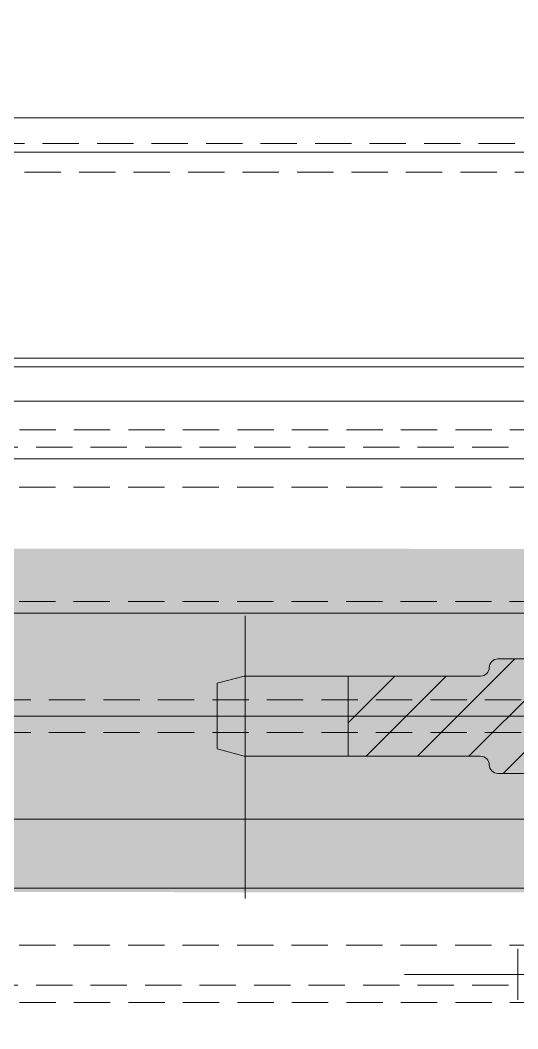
# Model space of a CAD drawing. Header units: inches. Extents: x 702888 to 852715, y 9845 to 271320.
# Drawn here: x 745782.4 to 745869.4, y 82938.3 to 83114.5 of the extents above; entities that cross this region are included whole.
import ezdxf

# ---------------------------------------------------------------- set-up
doc = ezdxf.new("R2010")
doc.units = ezdxf.units.IN
doc.header["$MEASUREMENT"] = 0
for name, pattern in [('CENTER2', [1.125, 0.75, -0.125, 0.125, -0.125]), ('GESTRICHELT2', [9.524999999999999, 6.349999999999999, -3.174999999999999]), ('HIDDEN', [9.524999999999995, 6.349999999999998, -3.174999999999998]), ('MITTE2', [725.805, 483.87, -80.645, 80.645, -80.645])]:
    doc.linetypes.add(name, pattern=pattern)
doc.layers.get('0').update_dxf_attribs({"lineweight": 5})
for name, color, linetype, lineweight in [('Beam 200', 6, 'Continuous', 0), ('chain con', 52, 'Continuous', 5), ('MITTE', 1, 'MITTE2', 0), ('Power track', 161, 'Continuous', 5), ('UNSICHTBAR', 1, 'GESTRICHELT2', 0)]:
    doc.layers.add(name, color=color, linetype=linetype, lineweight=lineweight)
doc.layers.add('DÜNN', color=1, linetype='Continuous')
doc.dimstyles.new('D1', dxfattribs={"dimscale": 66, "dimtxt": 2.5, "dimasz": 2.5, "dimexe": 1, "dimexo": 1, "dimgap": 1.25, "dimtad": 1, "dimdec": 0, "dimdsep": 46, "dimtxsty": 'Standard', "dimblk": 'OPEN30', "dimcen": 2.5, "dimclrd": 150, "dimclre": 150, "dimclrt": 140, "dimadec": 0, "dimazin": 0, "dimtfac": 1, "dimtdec": 0, "dimtmove": 0, "dimatfit": 3, "dimfxl": 1, "dimtfill": 1, "dimlwd": 13, "dimlwe": 13, "dimarcsym": 0})

# ---------------------------------------------------------------- blocks, each defined once
blk = doc.blocks.new('_Open30')
at = {"color": 0, "linetype": 'ByBlock', "lineweight": -2}
for p, q in [((-1, 0.26794919), (0, 0)), ((0, 0), (-1, -0.26794919)), ((0, 0), (-1, 0))]:
    blk.add_line(p, q, dxfattribs=at)
blk = doc.blocks.new('Antrieb_262_t500_Draufsicht')
at = {"layer": 'DÜNN'}
h = blk.add_hatch(dxfattribs=at)
h.set_pattern_fill('ANSI31', color=256, scale=2, angle=360, style=0)
h.set_pattern_definition([(44.99999999999998, (616.3314607246427, 496.9238317497073), (-4.490128060534575, 4.490128060534578), [])])
h.paths.add_polyline_path([(823, 10), (823, 0), (893.6499999999069, 0), (893.6499999999069, 7), (870.5, 7, -0.4142135623730951), (869, 8.5, 0.4142135623730951), (867.5, 10)])
h.paths.add_polyline_path([(867.5, -10, 0.4142135623730951), (869, -8.5, -0.4142135623730951), (870.5, -7), (893.6499999999069, -7), (893.6499999999069, 0), (823, 0), (823, -10)])
edge = h.paths.add_edge_path()
edge.add_spline(control_points=[(639.61840345175, 10), (639.2547618160024, 7.383197276707506), (639.4099351586774, 3.353169807232916), (642.9317201559898, 0.9029725627333391), (644.5040131071582, 0)], knot_values=[4.520222680742997, 4.520222680742997, 4.520222680742997, 4.520222680742997, 11.85869887906619, 16.82875695887004, 16.82875695887004, 16.82875695887004, 16.82875695887004], degree=3, periodic=0)
edge.add_line((644.5040131071582, 0), (676.9999999999648, 0))
edge.add_line((677, 0), (677, 10))
edge.add_line((677, 10), (639.6184034518084, 10))
edge = h.paths.add_edge_path()
edge.add_spline(control_points=[(644.5040131071582, 0), (647.5955600452144, -1.775484688958386), (653.1567989205942, -3.958375383197563), (653.0997772964183, -8.359747908689314), (652.7123479866423, -10)], knot_values=[16.82875695887004, 16.82875695887004, 16.82875695887004, 16.82875695887004, 26.60121560070184, 31.62761006491104, 31.62761006491104, 31.62761006491104, 31.62761006491104], degree=3, periodic=0)
edge.add_line((652.7123479866423, -10), (677.0000000000582, -10))
edge.add_line((677, -10), (677, 0))
edge.add_line((677, 0), (644.5040131071939, 0))
for p, q in [((864, 49.53186831256608), (864, 45.10000000000582)), ((864, 40.66813168744557), (864, 45.10000000000582)), ((990, 18), (823, 18)), ((867.5, 10), (823, 10)), ((867.5, 10), (823, 10)), ((869, 8.5), (869, 8.5)), ((869, 8.5), (869, 8.5)), ((911.811418618774, 7), (870.5, 7)), ((911.811418618774, 7), (870.5, 7)), ((893.6499999999069, 7), (893.6499999999069, -7)), ((893.6499999999069, 7), (893.6499999999069, -7)), ((911.811418618774, 7), (916.535784796346, 5.734109897952294)), ((911.811418618774, 7), (916.535784796346, 5.734109897952294)), ((916.535784796346, 5.734109897952294), (916.535784796346, 0)), ((916.535784796346, 5.734109897952294), (916.535784796346, 0)), ((916.535784796346, -5.73410989792319), (916.535784796346, 0)), ((916.535784796346, -5.73410989792319), (916.535784796346, 0)), ((911.811418618774, -7), (870.5, -7)), ((911.811418618774, -7), (870.5, -7)), ((911.811418618774, -7), (916.535784796346, -5.73410989792319)), ((911.811418618774, -7), (916.535784796346, -5.73410989792319)), ((869, -8.5), (869, -8.5)), ((869, -8.5), (869, -8.5)), ((867.5, -10), (823, -10)), ((867.5, -10), (823, -10)), ((990, -18), (825, -18)), ((990, -55), (475, -55)), ((990, -55), (475, -55)), ((-1050, -98.5), (1050, -98.5)), ((1050, -104.5), (-1050, -104.5))]:
    blk.add_line(p, q)
for centre, start, end in [((867.5, 8.5), 0, 90), ((867.5, 8.5), 0, 90), ((870.5, 8.5), 180, 270), ((870.5, 8.5), 180, 270), ((870.5, -8.5), 90, 180), ((870.5, -8.5), 90, 180), ((867.5, -8.5), 270, 0), ((867.5, -8.5), 270, 0)]:
    blk.add_arc(centre, 1.5, start, end)
at = {"layer": 'MITTE'}
for p, q in [((883.7858042719308, 45.10000000000582), (750, 45.10000000000582)), ((911.6499999999069, 31.85279001435265), (911.6499999999069, -17.50734537089011)), ((911.6499999999069, 31.85279001435265), (911.6499999999069, -17.50734537089011)), ((-1071.269715782488, 0), (1052.550002387492, 0)), ((1100, 0), (0, 0)), ((1100, 0), (0, 0)), ((919.3934526427183, 0), (766.958630847279, 0)), ((919.3934526427183, 0), (766.958630847279, 0))]:
    blk.add_line(p, q, dxfattribs=at)
at = {"layer": 'UNSICHTBAR'}
for p, q in [((1094, 50), (0, 50)), ((1062.5, 47), (0, 47)), ((1075, 40), (0, 40)), ((1075, -20), (794.7058823530097, -20)), ((1075, -40), (795, -40)), ((1062.5, -47), (0, -47)), ((1094, -50), (0, -50)), ((1050, -61), (0, -61)), ((1055, -61), (0, -61)), ((1055, -95), (0, -95)), ((-1050, -100), (1050, -100))]:
    blk.add_line(p, q, dxfattribs=at)
blk = doc.blocks.new('T6YY6')
at = {"linetype": 'CENTER2', "ltscale": 80}
blk.add_line((706263.8309462401, 77134.13287333341), (706263.8309462401, 83265.34781116189), dxfattribs=at)
at = {"linetype": 'HIDDEN'}
for p, q in [((706260.9809462402, 83210.3793912608), (706260.9809462402, 77210.3793912608)), ((706266.6809462402, 83210.3793912608), (706266.6809462402, 77210.3793912608))]:
    blk.add_line(p, q, dxfattribs=at)
blk.add_line((706326.3309462401, 77210.3793912608), (706326.3309462401, 83210.3793912608))

msp = doc.modelspace()

# ---------------------------------------------------------------- linework, layer by layer
at = {"color": 161}
msp.add_lwpolyline([(745297.9391648908, 82962.86279439664), (746994.1348255187, 82962.86279439417), (746994.1348255187, 83037.86279439417), (745297.9391648908, 83037.86279439664)], close=True, dxfattribs=at)
at = {"layer": 'chain con', "color": 51, "true_color": 0xf7f281}
msp.add_lwpolyline([(774481.8220849317, 78592.99980464694, 92.30621941480786, 92.30621941480786, 0), (750590.001905397, 78592.91228940434, 60, 60, -0.4142095524087945), (749590.001905397, 79592.91228940425, 60, 60, 0), (749587.1519053973, 82068.35680687617, 60, 60, 0.3942533640499885), (748590.0019053968, 82990.06227427756, 60, 60, 0), (744825.4104065322, 82992.91227427742, 60, 60, 0.9969951528993826), (744831.4096018572, 80992.91227427765, 60, 60, 0), (747344.4668412996, 80992.9122742064, 60, 60, -0.4372921583333165), (748344.4549319318, 79898.34280847135, 60, 60, 0), (748344.4549319318, 75623.96968311786, 60, 60, 0.8803587636665382), (750308.3432851852, 75357.66301316283, 60, 60, 0), (750852.6683222024, 77327.82982743667, 60, 60, 0.4149153820512552), (750852.6683222024, 77327.82982743667, 60, 60, 0.4981582225558829), (749888.779968733, 78589.13632451743, 60, 60, 0), (731828.6677860682, 78592.91515552829, 60, 60, -0.4142669197492226)], format="xyseb", dxfattribs=at)
at = {"layer": 'Power track', "ltscale": 20}
msp.add_lwpolyline([(745630.4104065322, 80992.91243055326), (744831.4104065322, 80992.91243055326, -1), (744831.4104065322, 82992.91243055326), (748590.0019053968, 82992.91243055326)], format="xyb", dxfattribs=at)

# ---------------------------------------------------------------- block references
at = {"rotation": 180}
msp.add_blockref('Antrieb_262_t500_Draufsicht', (746733.4104065322, 82992.91243055326), dxfattribs=at)
at = {"layer": 'Beam 200', "rotation": 90}
msp.add_blockref('T6YY6', (826359.4005275826, -623270.9185156868), dxfattribs=at)

# ---------------------------------------------------------------- leaders
msp.add_leader([(744124.3036253457, 82700.0192117398), (745103.542543293, 85727.79001580371), (749396.9391280755, 85727.79001580371)], dimstyle='D1', override={"dimscale": 180})

doc.saveas('drawing.dxf')
